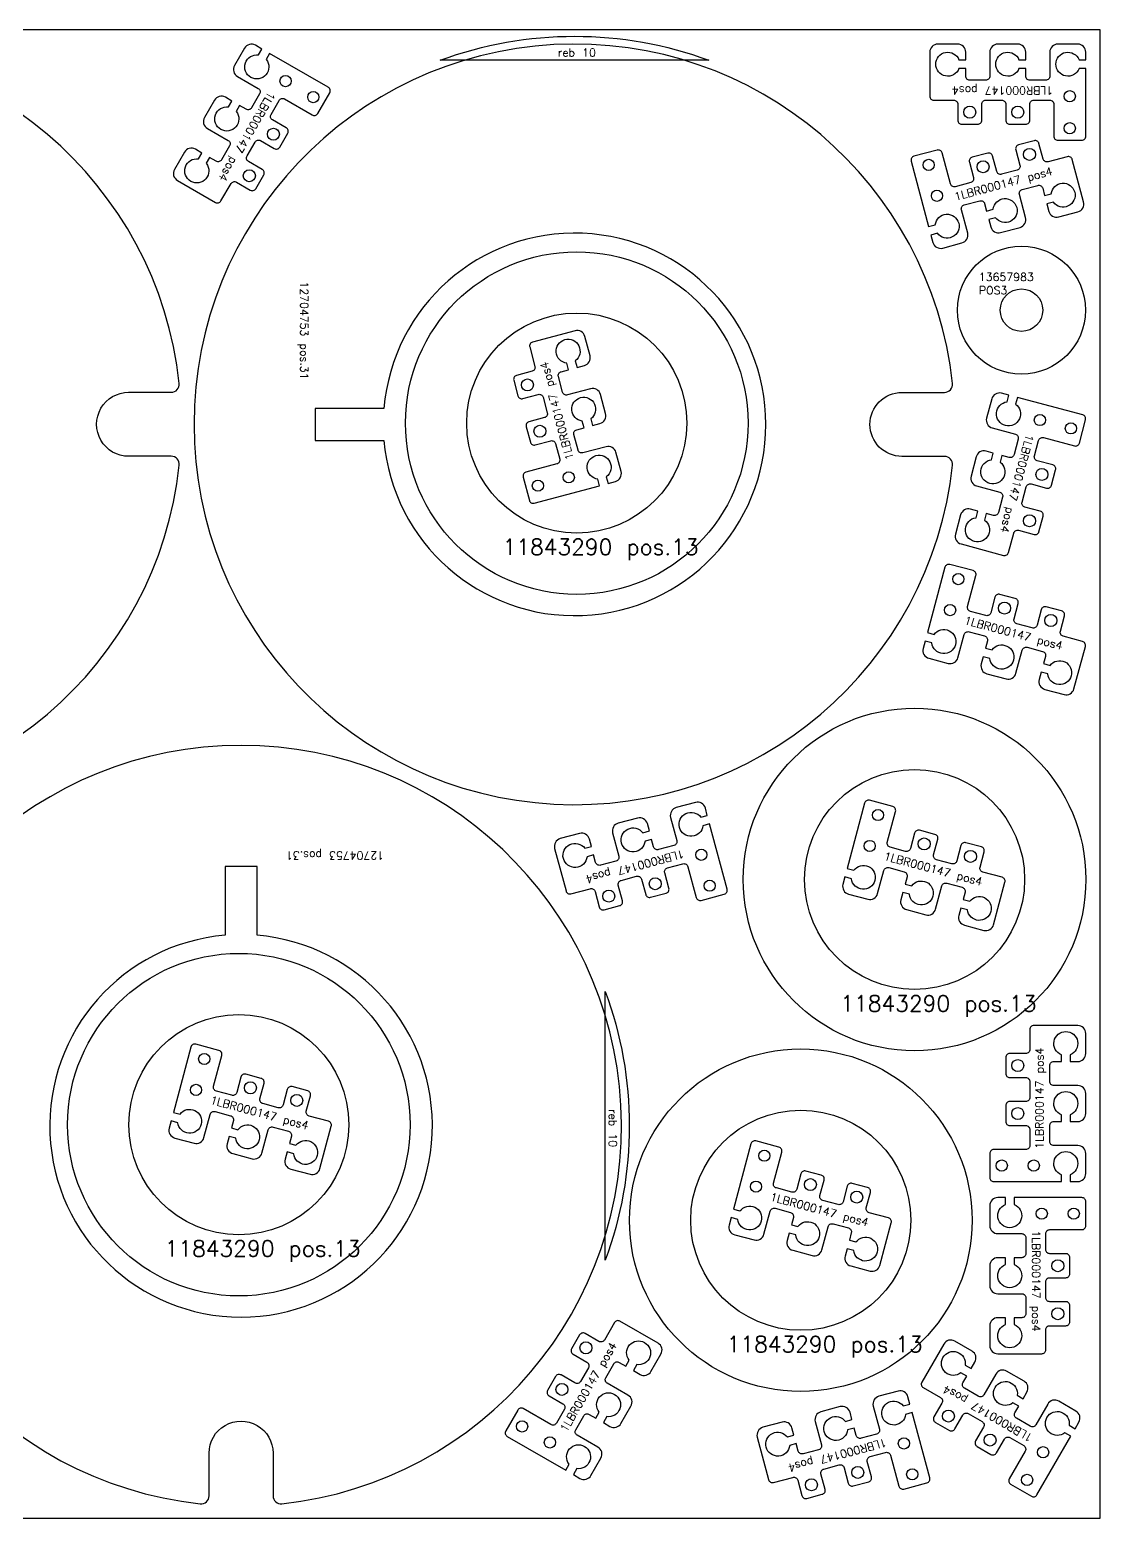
# Model space of a CAD drawing. Header units: millimetres. Extents: x 0 to 2500, y -105 to 1860.
# Drawn here: x 1163 to 2500, y 0 to 1860 of the extents above; entities that cross this region are included whole.
import ezdxf

# ---------------------------------------------------------------- set-up
doc = ezdxf.new("R2010")
doc.units = ezdxf.units.MM
for name, color, linetype in [('11843290', 7, 'Continuous'), ('12704753', 7, 'Continuous'), ('13657983', 7, 'Continuous'), ('1LBR000147', 7, 'Continuous'), ('Rebaixo', 6, 'Continuous'), ('sheet', 24, 'Continuous'), ('Texto', 7, 'Continuous')]:
    doc.layers.add(name, color=color, linetype=linetype)
doc.styles.get("Standard").update_dxf_attribs({"font": 'txt.shx'})

msp = doc.modelspace()

# ---------------------------------------------------------------- linework, layer by layer
at = {"layer": '11843290', "color": 30}
for centre, radius in [((1846, 1368.5), 214), ((1846, 1368.5), 137.5), ((2268, 798.2), 214), ((2268, 798.2), 137.5), ((1423.8, 491.8), 214), ((1423.8, 491.8), 137.5), ((2125.9, 372.4), 214), ((2125.9, 372.4), 137.5)]:
    msp.add_circle(centre, radius, dxfattribs=at)
at = {"layer": '12704753', "color": 4}
for points in [[(1349.4, 1418.1, 18.54608), (1349.4, 1315.9, 0.446132), (1339.4, 1327), (1286.1, 1327, -1.000001), (1286.1, 1407), (1339.4, 1407, 0.446132)], [(2315.5, 1315.8, 0.446132), (2305.6, 1326.9), (2252.3, 1326.9, -0.999999), (2252.3, 1406.9), (2305.6, 1406.9, 0.446132), (2315.5, 1418, 18.54608)], [(1605.1, 1386.9), (1519.3, 1386.9), (1519.3, 1346.9), (1605.1, 1346.9, 23.858085)], [(1375.5, 18.1, 0.446132), (1386.6, 28.1), (1386.6, 81.4, -1.000001), (1466.6, 81.4), (1466.6, 28.1, 0.446132), (1477.7, 18.1, 18.54608)], [(1446.6, 728.5), (1446.6, 814.4), (1406.6, 814.4), (1406.6, 728.5, 23.858085)]]:
    msp.add_lwpolyline(points, format="xyb", close=True, dxfattribs=at)
at = {"layer": '13657983', "color": 30}
for radius in [80, 26.5]:
    msp.add_circle((2401.6, 1509.6), radius, dxfattribs=at)
at = {"layer": '1LBR000147', "color": 30}
for points in [[(1387.2, 1700.5), (1383, 1693.1, -5.264597), (1373.4, 1698.6), (1377.7, 1706), (1369.5, 1710.7, 0.414214), (1355.8, 1707.1), (1343.3, 1685.4, 0.414214), (1347, 1671.8), (1394.6, 1644.3, 0.414214), (1401.5, 1646.1), (1414, 1667.7, -0.414214), (1420.8, 1669.6), (1438.1, 1659.6, 0.414214), (1444.9, 1661.4), (1454.9, 1678.7, 0.414214), (1453.1, 1685.5), (1435.8, 1695.5, -0.414214), (1434, 1702.4), (1444, 1719.7, -0.414214), (1450.8, 1721.5), (1468.1, 1711.5, 0.414214), (1474.9, 1713.4), (1484.9, 1730.7, 0.414214), (1483.1, 1737.5), (1465.8, 1747.5, -0.414214), (1464, 1754.3), (1474, 1771.7, -0.414214), (1480.8, 1773.5), (1515.4, 1753.5, 0.414214), (1522.3, 1755.3), (1537.3, 1781.3, 0.414214), (1535.4, 1788.1), (1462.2, 1830.4), (1458, 1823, -5.264597), (1448.4, 1828.5), (1452.7, 1835.9), (1444.5, 1840.6, 0.414214), (1430.8, 1837), (1418.3, 1815.3, 0.414214), (1422, 1801.7), (1448, 1786.7, -0.414214), (1449.8, 1779.8), (1439.8, 1762.5, -0.414214), (1433, 1760.7), (1424.7, 1765.4), (1420.5, 1758, -5.264597), (1410.9, 1763.5), (1415.2, 1770.9), (1407, 1775.7, 0.414214), (1393.3, 1772), (1380.8, 1750.4, 0.414214), (1384.5, 1736.7), (1410.5, 1721.7, -0.414214), (1412.3, 1714.9), (1402.3, 1697.6, -0.414214), (1395.5, 1695.7)], [(2332, 1811.5), (2323.5, 1811.5, -5.264597), (2323.5, 1822.5), (2332, 1822.5), (2332, 1832, 0.414214), (2322, 1842), (2297, 1842, 0.414214), (2287, 1832), (2287, 1777, 0.414214), (2292, 1772), (2317, 1772, -0.414214), (2322, 1767), (2322, 1747, 0.414214), (2327, 1742), (2347, 1742, 0.414214), (2352, 1747), (2352, 1767, -0.414214), (2357, 1772), (2377, 1772, -0.414214), (2382, 1767), (2382, 1747, 0.414214), (2387, 1742), (2407, 1742, 0.414214), (2412, 1747), (2412, 1767, -0.414214), (2417, 1772), (2437, 1772, -0.414214), (2442, 1767), (2442, 1727, 0.414214), (2447, 1722), (2477, 1722, 0.414214), (2482, 1727), (2482, 1811.5), (2473.5, 1811.5, -5.264597), (2473.5, 1822.5), (2482, 1822.5), (2482, 1832, 0.414214), (2472, 1842), (2447, 1842, 0.414214), (2437, 1832), (2437, 1802, -0.414214), (2432, 1797), (2412, 1797, -0.414214), (2407, 1802), (2407, 1811.5), (2398.5, 1811.5, -5.264597), (2398.5, 1822.5), (2407, 1822.5), (2407, 1832, 0.414214), (2397, 1842), (2372, 1842, 0.414214), (2362, 1832), (2362, 1802, -0.414214), (2357, 1797), (2337, 1797, -0.414214), (2332, 1802)], [(2430.5, 1652.9), (2438.8, 1655.1, -5.264597), (2441.6, 1644.5), (2433.4, 1642.3), (2435.8, 1633.1, 0.414214), (2448.1, 1626.1), (2472.2, 1632.5, 0.414214), (2479.3, 1644.8), (2465.1, 1697.9, 0.414214), (2458.9, 1701.4), (2434.8, 1695, -0.414214), (2428.7, 1698.5), (2423.5, 1717.8, 0.414214), (2417.4, 1721.4), (2398, 1716.2, 0.414214), (2394.5, 1710.1), (2399.7, 1690.7, -0.414214), (2396.2, 1684.6), (2376.8, 1679.4, -0.414214), (2370.7, 1683), (2365.5, 1702.3, 0.414214), (2359.4, 1705.8), (2340.1, 1700.7, 0.414214), (2336.6, 1694.5), (2341.7, 1675.2, -0.414214), (2338.2, 1669.1), (2318.9, 1663.9, -0.414214), (2312.8, 1667.4), (2302.4, 1706.1, 0.414214), (2296.3, 1709.6), (2267.3, 1701.9, 0.414214), (2263.8, 1695.7), (2285.6, 1614.1), (2293.9, 1616.3, -5.264597), (2296.7, 1605.7), (2288.5, 1603.5), (2290.9, 1594.3, 0.414214), (2303.2, 1587.2), (2327.3, 1593.7, 0.414214), (2334.4, 1606), (2326.6, 1634.9, -0.414214), (2330.2, 1641.1), (2349.5, 1646.2, -0.414214), (2355.6, 1642.7), (2358.1, 1633.5), (2366.3, 1635.7, -5.264597), (2369.2, 1625.1), (2360.9, 1622.9), (2363.4, 1613.7, 0.414214), (2375.6, 1606.6), (2399.8, 1613.1, 0.414214), (2406.8, 1625.4), (2399.1, 1654.3, -0.414214), (2402.6, 1660.5), (2421.9, 1665.6, -0.414214), (2428.1, 1662.1)], [(1835.7, 1435.2), (1833.5, 1443.4, -5.264597), (1844.1, 1446.3), (1846.3, 1438), (1855.5, 1440.5, 0.414214), (1862.6, 1452.7), (1856.1, 1476.9, 0.414214), (1843.9, 1483.9), (1790.7, 1469.7, 0.414214), (1787.2, 1463.6), (1793.7, 1439.4, -0.414214), (1790.1, 1433.3), (1770.8, 1428.1, 0.414214), (1767.3, 1422), (1772.4, 1402.7, 0.414214), (1778.6, 1399.1), (1797.9, 1404.3, -0.414214), (1804, 1400.8), (1809.2, 1381.5, -0.414214), (1805.7, 1375.3), (1786.3, 1370.2, 0.414214), (1782.8, 1364), (1788, 1344.7, 0.414214), (1794.1, 1341.2), (1813.4, 1346.4, -0.414214), (1819.5, 1342.8), (1824.7, 1323.5, -0.414214), (1821.2, 1317.4), (1782.5, 1307, 0.414214), (1779, 1300.9), (1786.8, 1271.9, 0.414214), (1792.9, 1268.4), (1874.5, 1290.3), (1872.3, 1298.5, -5.264597), (1882.9, 1301.4), (1885.1, 1293.1), (1894.3, 1295.6, 0.414214), (1901.4, 1307.8), (1894.9, 1332, 0.414214), (1882.7, 1339), (1853.7, 1331.3, -0.414214), (1847.6, 1334.8), (1842.4, 1354.1, -0.414214), (1845.9, 1360.2), (1855.1, 1362.7), (1852.9, 1371, -5.264597), (1863.5, 1373.8), (1865.7, 1365.6), (1874.9, 1368, 0.414214), (1882, 1380.3), (1875.5, 1404.4, 0.414214), (1863.3, 1411.5), (1834.3, 1403.7, -0.414214), (1828.2, 1407.2), (1823, 1426.6, -0.414214), (1826.5, 1432.7)], [(2357.7, 1255.6), (2355.5, 1247.4, -5.264597), (2344.8, 1250.2), (2347, 1258.5), (2337.9, 1260.9, 0.414214), (2325.6, 1253.9), (2319.1, 1229.7, 0.414214), (2326.2, 1217.5), (2379.3, 1203.2, 0.414214), (2385.5, 1206.8), (2391.9, 1230.9, -0.414214), (2398.1, 1234.5), (2417.4, 1229.3, 0.414214), (2423.5, 1232.8), (2428.7, 1252.1, 0.414214), (2425.1, 1258.3), (2405.8, 1263.4, -0.414214), (2402.3, 1269.6), (2407.5, 1288.9, -0.414214), (2413.6, 1292.4), (2432.9, 1287.2, 0.414214), (2439, 1290.8), (2444.2, 1310.1, 0.414214), (2440.7, 1316.2), (2421.4, 1321.4, -0.414214), (2417.8, 1327.5), (2423, 1346.8, -0.414214), (2429.1, 1350.4), (2467.8, 1340, 0.414214), (2473.9, 1343.6), (2481.6, 1372.5, 0.414214), (2478.1, 1378.7), (2396.5, 1400.5), (2394.3, 1392.3, -5.264597), (2383.6, 1395.1), (2385.9, 1403.4), (2376.7, 1405.8, 0.414214), (2364.4, 1398.8), (2358, 1374.6, 0.414214), (2365, 1362.4), (2394, 1354.6, -0.414214), (2397.5, 1348.5), (2392.4, 1329.2, -0.414214), (2386.2, 1325.6), (2377.1, 1328.1), (2374.9, 1319.8, -5.264597), (2364.2, 1322.7), (2366.4, 1330.9), (2357.3, 1333.4, 0.414214), (2345, 1326.3), (2338.6, 1302.2, 0.414214), (2345.6, 1289.9), (2374.6, 1282.2, -0.414214), (2378.1, 1276), (2373, 1256.7, -0.414214), (2366.8, 1253.2)], [(2429, 1067.9), (2437.3, 1065.6, -5.264597), (2434.4, 1055), (2426.2, 1057.2), (2423.7, 1048.1, 0.414214), (2430.8, 1035.8), (2454.9, 1029.3, 0.414214), (2467.2, 1036.4), (2481.4, 1089.5, 0.414214), (2477.9, 1095.7), (2453.7, 1102.1, -0.414214), (2450.2, 1108.3), (2455.4, 1127.6, 0.414214), (2451.8, 1133.7), (2432.5, 1138.9, 0.414214), (2426.4, 1135.3), (2421.2, 1116, -0.414214), (2415.1, 1112.5), (2395.8, 1117.7, -0.414214), (2392.3, 1123.8), (2397.4, 1143.1, 0.414214), (2393.9, 1149.2), (2374.6, 1154.4, 0.414214), (2368.5, 1150.9), (2363.3, 1131.5, -0.414214), (2357.2, 1128), (2337.8, 1133.2, -0.414214), (2334.3, 1139.3), (2344.7, 1177.9, 0.414214), (2341.1, 1184.1), (2312.1, 1191.8, 0.414214), (2306, 1188.3), (2284.1, 1106.7), (2292.4, 1104.5, -5.264597), (2289.5, 1093.8), (2281.3, 1096.1), (2278.8, 1086.9, 0.414214), (2285.9, 1074.6), (2310.1, 1068.2, 0.414214), (2322.3, 1075.2), (2330.1, 1104.2, -0.414214), (2336.2, 1107.7), (2355.5, 1102.6, -0.414214), (2359, 1096.4), (2356.6, 1087.3), (2364.8, 1085.1, -5.264597), (2362, 1074.4), (2353.7, 1076.6), (2351.3, 1067.5, 0.414214), (2358.4, 1055.2), (2382.5, 1048.8, 0.414214), (2394.7, 1055.8), (2402.5, 1084.8, -0.414214), (2408.6, 1088.3), (2428, 1083.2, -0.414214), (2431.5, 1077)], [(1867.1, 828.8), (1858.8, 826.5, -5.264597), (1856, 837.2), (1864.3, 839.4), (1861.8, 848.6, 0.414214), (1849.5, 855.6), (1825.4, 849.2, 0.414214), (1818.3, 836.9), (1832.6, 783.8, 0.414214), (1838.7, 780.2), (1862.8, 786.7, -0.414214), (1869, 783.2), (1874.1, 763.9, 0.414214), (1880.3, 760.3), (1899.6, 765.5, 0.414214), (1903.1, 771.6), (1897.9, 790.9, -0.414214), (1901.5, 797.1), (1920.8, 802.2, -0.414214), (1926.9, 798.7), (1932.1, 779.4, 0.414214), (1938.2, 775.9), (1957.5, 781, 0.414214), (1961.1, 787.2), (1955.9, 806.5, -0.414214), (1959.4, 812.6), (1978.7, 817.8, -0.414214), (1984.9, 814.2), (1995.2, 775.6, 0.414214), (2001.3, 772.1), (2030.3, 779.8, 0.414214), (2033.9, 786), (2012, 867.6), (2003.7, 865.4, -5.264597), (2000.9, 876), (2009.1, 878.2), (2006.7, 887.4, 0.414214), (1994.4, 894.4), (1970.3, 888, 0.414214), (1963.2, 875.7), (1971, 846.8, -0.414214), (1967.4, 840.6), (1948.1, 835.5, -0.414214), (1942, 839), (1939.5, 848.2), (1931.3, 846, -5.264597), (1928.4, 856.6), (1936.7, 858.8), (1934.2, 868, 0.414214), (1922, 875), (1897.8, 868.6, 0.414214), (1890.8, 856.3), (1898.5, 827.3, -0.414214), (1895, 821.2), (1875.7, 816, -0.414214), (1869.6, 819.6)], [(2328.7, 773.1), (2336.9, 770.9, -5.264597), (2334.1, 760.3), (2325.8, 762.5), (2323.3, 753.3, 0.414214), (2330.4, 741.1), (2354.6, 734.6, 0.414214), (2366.8, 741.7), (2381, 794.8, 0.414214), (2377.5, 800.9), (2353.4, 807.4, -0.414214), (2349.8, 813.5), (2355, 832.8, 0.414214), (2351.5, 839), (2332.2, 844.1, 0.414214), (2326, 840.6), (2320.9, 821.3, -0.414214), (2314.7, 817.7), (2295.4, 822.9, -0.414214), (2291.9, 829), (2297, 848.4, 0.414214), (2293.5, 854.5), (2274.2, 859.7, 0.414214), (2268.1, 856.1), (2262.9, 836.8, -0.414214), (2256.8, 833.3), (2237.5, 838.5, -0.414214), (2233.9, 844.6), (2244.3, 883.2, 0.414214), (2240.7, 889.3), (2211.8, 897.1, 0.414214), (2205.6, 893.6), (2183.8, 811.9), (2192, 809.7, -5.264597), (2189.2, 799.1), (2180.9, 801.3), (2178.5, 792.1, 0.414214), (2185.5, 779.9), (2209.7, 773.4, 0.414214), (2221.9, 780.5), (2229.7, 809.5, -0.414214), (2235.8, 813), (2255.1, 807.8, -0.414214), (2258.7, 801.7), (2256.2, 792.5), (2264.5, 790.3, -5.264597), (2261.6, 779.7), (2253.4, 781.9), (2250.9, 772.7, 0.414214), (2258, 760.5), (2282.1, 754, 0.414214), (2294.4, 761.1), (2302.1, 790.1, -0.414214), (2308.3, 793.6), (2327.6, 788.4, -0.414214), (2331.1, 782.3)], [(2451.5, 570.7), (2451.5, 579.2, -5.264597), (2462.5, 579.2), (2462.5, 570.7), (2472, 570.7, 0.414214), (2482, 580.7), (2482, 605.7, 0.414214), (2472, 615.7), (2417, 615.7, 0.414214), (2412, 610.7), (2412, 585.7, -0.414214), (2407, 580.7), (2387, 580.7, 0.414214), (2382, 575.7), (2382, 555.7, 0.414214), (2387, 550.7), (2407, 550.7, -0.414214), (2412, 545.7), (2412, 525.7, -0.414214), (2407, 520.7), (2387, 520.7, 0.414214), (2382, 515.7), (2382, 495.7, 0.414214), (2387, 490.7), (2407, 490.7, -0.414214), (2412, 485.7), (2412, 465.7, -0.414214), (2407, 460.7), (2367, 460.7, 0.414214), (2362, 455.7), (2362, 425.7, 0.414214), (2367, 420.7), (2451.5, 420.7), (2451.5, 429.2, -5.264597), (2462.5, 429.2), (2462.5, 420.7), (2472, 420.7, 0.414214), (2482, 430.7), (2482, 455.7, 0.414214), (2472, 465.7), (2442, 465.7, -0.414214), (2437, 470.7), (2437, 490.7, -0.414214), (2442, 495.7), (2451.5, 495.7), (2451.5, 504.2, -5.264597), (2462.5, 504.2), (2462.5, 495.7), (2472, 495.7, 0.414214), (2482, 505.7), (2482, 530.7, 0.414214), (2472, 540.7), (2442, 540.7, -0.414214), (2437, 545.7), (2437, 565.7, -0.414214), (2442, 570.7)], [(1486.9, 468.3), (1495.2, 466.1, -5.264597), (1492.3, 455.5), (1484.1, 457.7), (1481.6, 448.5, 0.414214), (1488.7, 436.3), (1512.8, 429.8, 0.414214), (1525.1, 436.9), (1539.3, 490, 0.414214), (1535.8, 496.1), (1511.6, 502.6, -0.414214), (1508.1, 508.7), (1513.3, 528, 0.414214), (1509.8, 534.1), (1490.4, 539.3, 0.414214), (1484.3, 535.8), (1479.1, 516.5, -0.414214), (1473, 512.9), (1453.7, 518.1, -0.414214), (1450.2, 524.2), (1455.3, 543.6, 0.414214), (1451.8, 549.7), (1432.5, 554.9, 0.414214), (1426.4, 551.3), (1421.2, 532, -0.414214), (1415.1, 528.5), (1395.7, 533.6, -0.414214), (1392.2, 539.8), (1402.6, 578.4, 0.414214), (1399, 584.5), (1370, 592.3, 0.414214), (1363.9, 588.8), (1342, 507.1), (1350.3, 504.9, -5.264597), (1347.5, 494.3), (1339.2, 496.5), (1336.7, 487.3, 0.414214), (1343.8, 475.1), (1368, 468.6, 0.414214), (1380.2, 475.7), (1388, 504.7, -0.414214), (1394.1, 508.2), (1413.4, 503, -0.414214), (1417, 496.9), (1414.5, 487.7), (1422.7, 485.5, -5.264597), (1419.9, 474.9), (1411.6, 477.1), (1409.2, 467.9, 0.414214), (1416.3, 455.7), (1440.4, 449.2, 0.414214), (1452.7, 456.3), (1460.4, 485.2, -0.414214), (1466.5, 488.8), (1485.9, 483.6, -0.414214), (1489.4, 477.5)], [(2186.6, 347.4), (2194.8, 345.2, -5.264597), (2192, 334.6), (2183.7, 336.8), (2181.2, 327.6, 0.414214), (2188.3, 315.3), (2212.5, 308.9, 0.414214), (2224.7, 315.9), (2239, 369.1, 0.414214), (2235.4, 375.2), (2211.3, 381.7, -0.414214), (2207.7, 387.8), (2212.9, 407.1, 0.414214), (2209.4, 413.2), (2190.1, 418.4, 0.414214), (2183.9, 414.9), (2178.8, 395.5, -0.414214), (2172.6, 392), (2153.3, 397.2, -0.414214), (2149.8, 403.3), (2155, 422.6, 0.414214), (2151.4, 428.8), (2132.1, 433.9, 0.414214), (2126, 430.4), (2120.8, 411.1, -0.414214), (2114.7, 407.5), (2095.4, 412.7, -0.414214), (2091.8, 418.8), (2102.2, 457.5, 0.414214), (2098.6, 463.6), (2069.7, 471.4, 0.414214), (2063.5, 467.8), (2041.7, 386.2), (2049.9, 384, -5.264597), (2047.1, 373.4), (2038.8, 375.6), (2036.4, 366.4, 0.414214), (2043.4, 354.2), (2067.6, 347.7, 0.414214), (2079.8, 354.8), (2087.6, 383.7, -0.414214), (2093.7, 387.3), (2113, 382.1, -0.414214), (2116.6, 376), (2114.1, 366.8), (2122.4, 364.6, -5.264597), (2119.5, 354), (2111.3, 356.2), (2108.8, 347, 0.414214), (2115.9, 334.8), (2140, 328.3, 0.414214), (2152.3, 335.4), (2160, 364.3, -0.414214), (2166.2, 367.9), (2185.5, 362.7, -0.414214), (2189, 356.6)], [(2392.5, 250.6), (2392.5, 242, -5.264597), (2381.5, 242), (2381.5, 250.6), (2372, 250.6, 0.414214), (2362, 240.6), (2362, 215.6, 0.414214), (2372, 205.6), (2427, 205.6, 0.414214), (2432, 210.6), (2432, 235.6, -0.414214), (2437, 240.6), (2457, 240.6, 0.414214), (2462, 245.6), (2462, 265.6, 0.414214), (2457, 270.6), (2437, 270.6, -0.414214), (2432, 275.6), (2432, 295.6, -0.414214), (2437, 300.6), (2457, 300.6, 0.414214), (2462, 305.6), (2462, 325.6, 0.414214), (2457, 330.6), (2437, 330.6, -0.414214), (2432, 335.6), (2432, 355.6, -0.414214), (2437, 360.6), (2477, 360.6, 0.414214), (2482, 365.6), (2482, 395.6, 0.414214), (2477, 400.6), (2392.5, 400.6), (2392.5, 392, -5.264597), (2381.5, 392), (2381.5, 400.6), (2372, 400.6, 0.414214), (2362, 390.6), (2362, 365.6, 0.414214), (2372, 355.6), (2402, 355.6, -0.414214), (2407, 350.6), (2407, 330.6, -0.414214), (2402, 325.6), (2392.5, 325.6), (2392.5, 317, -5.264597), (2381.5, 317), (2381.5, 325.6), (2372, 325.6, 0.414214), (2362, 315.6), (2362, 290.6, 0.414214), (2372, 280.6), (2402, 280.6, -0.414214), (2407, 275.6), (2407, 255.6, -0.414214), (2402, 250.6)], [(1907.2, 190), (1911.5, 197.4, -5.264597), (1921, 191.9), (1916.8, 184.5), (1925, 179.8, 0.414214), (1938.7, 183.4), (1951.2, 205.1, 0.414214), (1947.5, 218.7), (1899.9, 246.2, 0.414214), (1893, 244.4), (1880.5, 222.7, -0.414214), (1873.7, 220.9), (1856.4, 230.9, 0.414214), (1849.6, 229.1), (1839.6, 211.8, 0.414214), (1841.4, 204.9), (1858.7, 194.9, -0.414214), (1860.5, 188.1), (1850.5, 170.8, -0.414214), (1843.7, 169), (1826.4, 179, 0.414214), (1819.6, 177.1), (1809.6, 159.8, 0.414214), (1811.4, 153), (1828.7, 143, -0.414214), (1830.5, 136.1), (1820.5, 118.8, -0.414214), (1813.7, 117), (1779.1, 137, 0.414214), (1772.2, 135.2), (1757.2, 109.2, 0.414214), (1759.1, 102.3), (1832.2, 60.1), (1836.5, 67.5, -5.264597), (1846, 62), (1841.8, 54.6), (1850, 49.8, 0.414214), (1863.7, 53.5), (1876.2, 75.2, 0.414214), (1872.5, 88.8), (1846.5, 103.8, -0.414214), (1844.7, 110.6), (1854.7, 128, -0.414214), (1861.5, 129.8), (1869.7, 125.1), (1874, 132.5, -5.264597), (1883.5, 127), (1879.3, 119.6), (1887.5, 114.8, 0.414214), (1901.2, 118.5), (1913.7, 140.1, 0.414214), (1910, 153.8), (1884, 168.8, -0.414214), (1882.2, 175.6), (1892.2, 192.9, -0.414214), (1899, 194.8)], [(2333.2, 177.4), (2325.8, 181.7, -5.264597), (2331.3, 191.2), (2338.7, 186.9), (2343.5, 195.2, 0.414214), (2339.8, 208.8), (2318.2, 221.3, 0.414214), (2304.5, 217.7), (2277, 170, 0.414214), (2278.9, 163.2), (2300.5, 150.7, -0.414214), (2302.3, 143.9), (2292.3, 126.6, 0.414214), (2294.2, 119.7), (2311.5, 109.7, 0.414214), (2318.3, 111.6), (2328.3, 128.9, -0.414214), (2335.1, 130.7), (2352.5, 120.7, -0.414214), (2354.3, 113.9), (2344.3, 96.6, 0.414214), (2346.1, 89.7), (2363.4, 79.7, 0.414214), (2370.3, 81.6), (2380.3, 98.9, -0.414214), (2387.1, 100.7), (2404.4, 90.7, -0.414214), (2406.3, 83.9), (2386.3, 49.2, 0.414214), (2388.1, 42.4), (2414.1, 27.4, 0.414214), (2420.9, 29.2), (2463.1, 102.4), (2455.7, 106.7, -5.264597), (2461.2, 116.2), (2468.6, 111.9), (2473.4, 120.2, 0.414214), (2469.7, 133.8), (2448.1, 146.3, 0.414214), (2434.4, 142.7), (2419.4, 116.7, -0.414214), (2412.6, 114.9), (2395.3, 124.9, -0.414214), (2393.4, 131.7), (2398.2, 139.9), (2390.8, 144.2, -5.264597), (2396.3, 153.7), (2403.7, 149.4), (2408.4, 157.7, 0.414214), (2404.8, 171.3), (2383.1, 183.8, 0.414214), (2369.5, 180.2), (2354.5, 154.2, -0.414214), (2347.6, 152.4), (2330.3, 162.4, -0.414214), (2328.5, 169.2)], [(2120.2, 93.2), (2112, 91, -5.264597), (2109.1, 101.6), (2117.4, 103.8), (2114.9, 113, 0.414214), (2102.7, 120), (2078.5, 113.6, 0.414214), (2071.5, 101.3), (2085.7, 48.2, 0.414214), (2091.8, 44.7), (2116, 51.1, -0.414214), (2122.1, 47.6), (2127.3, 28.3, 0.414214), (2133.4, 24.7), (2152.7, 29.9, 0.414214), (2156.3, 36), (2151.1, 55.4, -0.414214), (2154.6, 61.5), (2173.9, 66.7, -0.414214), (2180.1, 63.1), (2185.2, 43.8, 0.414214), (2191.4, 40.3), (2210.7, 45.4, 0.414214), (2214.2, 51.6), (2209, 70.9, -0.414214), (2212.6, 77), (2231.9, 82.2, -0.414214), (2238, 78.7), (2248.4, 40, 0.414214), (2254.5, 36.5), (2283.5, 44.2, 0.414214), (2287, 50.4), (2265.1, 132), (2256.9, 129.8, -5.264597), (2254, 140.4), (2262.3, 142.6), (2259.8, 151.8, 0.414214), (2247.6, 158.9), (2223.4, 152.4, 0.414214), (2216.4, 140.1), (2224.1, 111.2, -0.414214), (2220.6, 105), (2201.3, 99.9, -0.414214), (2195.2, 103.4), (2192.7, 112.6), (2184.4, 110.4, -5.264597), (2181.6, 121), (2189.8, 123.2), (2187.4, 132.4, 0.414214), (2175.1, 139.5), (2151, 133, 0.414214), (2143.9, 120.7), (2151.7, 91.8, -0.414214), (2148.2, 85.6), (2128.8, 80.5, -0.414214), (2122.7, 84)]]:
    msp.add_lwpolyline(points, format="xyb", close=True, dxfattribs=at)
for centre, radius in [((1482.1, 1795.8), 7), ((1516.8, 1775.8), 7), ((2462, 1777), 7), ((2337, 1757), 7.5), ((2397, 1757), 7.5), ((1466.9, 1729.5), 7.5), ((2462, 1737), 7), ((2411.6, 1704.3), 7.5), ((2285.7, 1691.2), 7), ((2353.6, 1688.8), 7.5), ((1436.9, 1677.6), 7.5), ((2296, 1652.6), 7), ((1784.4, 1416.2), 7.5), ((2424.6, 1372.3), 7), ((1799.9, 1358.3), 7.5), ((2463.3, 1361.9), 7), ((1836, 1300.7), 7), ((2427.1, 1304.3), 7.5), ((1797.4, 1290.3), 7), ((2411.6, 1246.4), 7.5), ((2322.7, 1173.5), 7), ((2312.4, 1134.8), 7), ((2380.4, 1137.3), 7.5), ((2438.3, 1121.8), 7.5), ((2222.4, 878.7), 7), ((2212, 840.1), 7), ((2280, 842.6), 7.5), ((2001.6, 829.1), 7), ((2337.9, 827.1), 7.5), ((1944, 792.9), 7.5), ((1886, 777.4), 7.5), ((2012, 790.4), 7), ((1380.6, 573.9), 7), ((2397, 565.7), 7.5), ((1370.3, 535.3), 7), ((1438.3, 537.8), 7.5), ((1496.2, 522.2), 7.5), ((2397, 505.7), 7.5), ((2080.3, 453), 7), ((2377, 440.7), 7), ((2417, 440.7), 7), ((2069.9, 414.4), 7), ((2137.9, 416.9), 7.5), ((2195.8, 401.3), 7.5), ((2427, 380.6), 7), ((2467, 380.6), 7), ((2447, 315.6), 7.5), ((2447, 255.6), 7.5), ((1857.5, 212.9), 7.5), ((1827.5, 161), 7.5), ((2310.3, 127.7), 7.5), ((1777.7, 114.7), 7), ((1812.4, 94.7), 7), ((2254.7, 93.5), 7), ((2362.3, 97.7), 7.5), ((2428.6, 82.5), 7), ((2197.1, 57.3), 7.5), ((2265.1, 54.9), 7), ((2139.2, 41.8), 7.5), ((2408.6, 47.9), 7)]:
    msp.add_circle(centre, radius, dxfattribs=at)
at = {"layer": 'Rebaixo', "color": 4}
for points in [[(2011.2, 1821.9), (1675.3, 1821.9, -0.178647)], [(1881.6, 322.4), (1881.6, 658.3, -0.178647)]]:
    msp.add_lwpolyline(points, format="xyb", close=True, dxfattribs=at)
at = {"layer": 'sheet', "color": 7}
msp.add_lwpolyline([(0, 0), (2500, 0), (2500, 1860), (0, 1860)], close=True, dxfattribs=at)

# ---------------------------------------------------------------- texts
at = {"layer": 'Rebaixo', "color": 4, "insert": (1822.4, 1826.5), "char_height": 10, "attachment_point": 7}
msp.add_mtext_dynamic_manual_height_columns('reb 10', width=88.231, gutter_width=12.5, heights=[0], dxfattribs=at)
at = {"layer": 'Rebaixo', "color": 4, "insert": (1886.1, 511.3), "char_height": 10, "attachment_point": 7, "rotation": 270}
msp.add_mtext_dynamic_manual_height_columns('reb 10', width=88.231, gutter_width=12.5, heights=[0], dxfattribs=at)
at = {"layer": 'Texto', "color": 30, "char_height": 10, "width": 148.793, "attachment_point": 1}
for insert, rotation in [((2441.1, 1779.1), 180), ((1469.9, 1778.8), 240), ((2316.7, 1656), 15), ((1832.6, 1321.4), 105), ((2417.2, 1352.7), 255), ((2332, 1127.4), 345), ((1980.9, 825.7), 195), ((2231.6, 832.7), 345), ((2419.1, 461.6), 90), ((1389.9, 527.9), 345), ((2089.5, 406.9), 345), ((2424.9, 359.7), 270), ((1824.6, 111.7), 60), ((2411.6, 94.8), 150), ((2234, 90.1), 195)]:
    msp.add_mtext('1LBR000147 pos4', dxfattribs=dict(at, insert=insert, rotation=rotation))
at = {"layer": 'Texto', "color": 30, "attachment_point": 1}
for s, insert, char_height, width in [('13657983 POS3', (2348.4, 1556.1), 10, 104.16), ('11843290 pos.13', (1753.3, 1223.7), 20, 287.04), ('11843290 pos.13', (2175.3, 653.3), 20, 287.04), ('11843290 pos.13', (1331.1, 347), 20, 287.04), ('11843290 pos.13', (2033.2, 227.6), 20, 287.04)]:
    msp.add_mtext(s, dxfattribs=dict(at, insert=insert, char_height=char_height, width=width))
at = {"layer": 'Texto', "color": 4, "char_height": 10, "width": 431.076, "attachment_point": 1}
for insert, rotation in [((1510.6, 1545.5), 270), ((1605.2, 823.1), 180)]:
    msp.add_mtext('12704753 pos.31', dxfattribs=dict(at, insert=insert, rotation=rotation))

doc.saveas('drawing.dxf')
